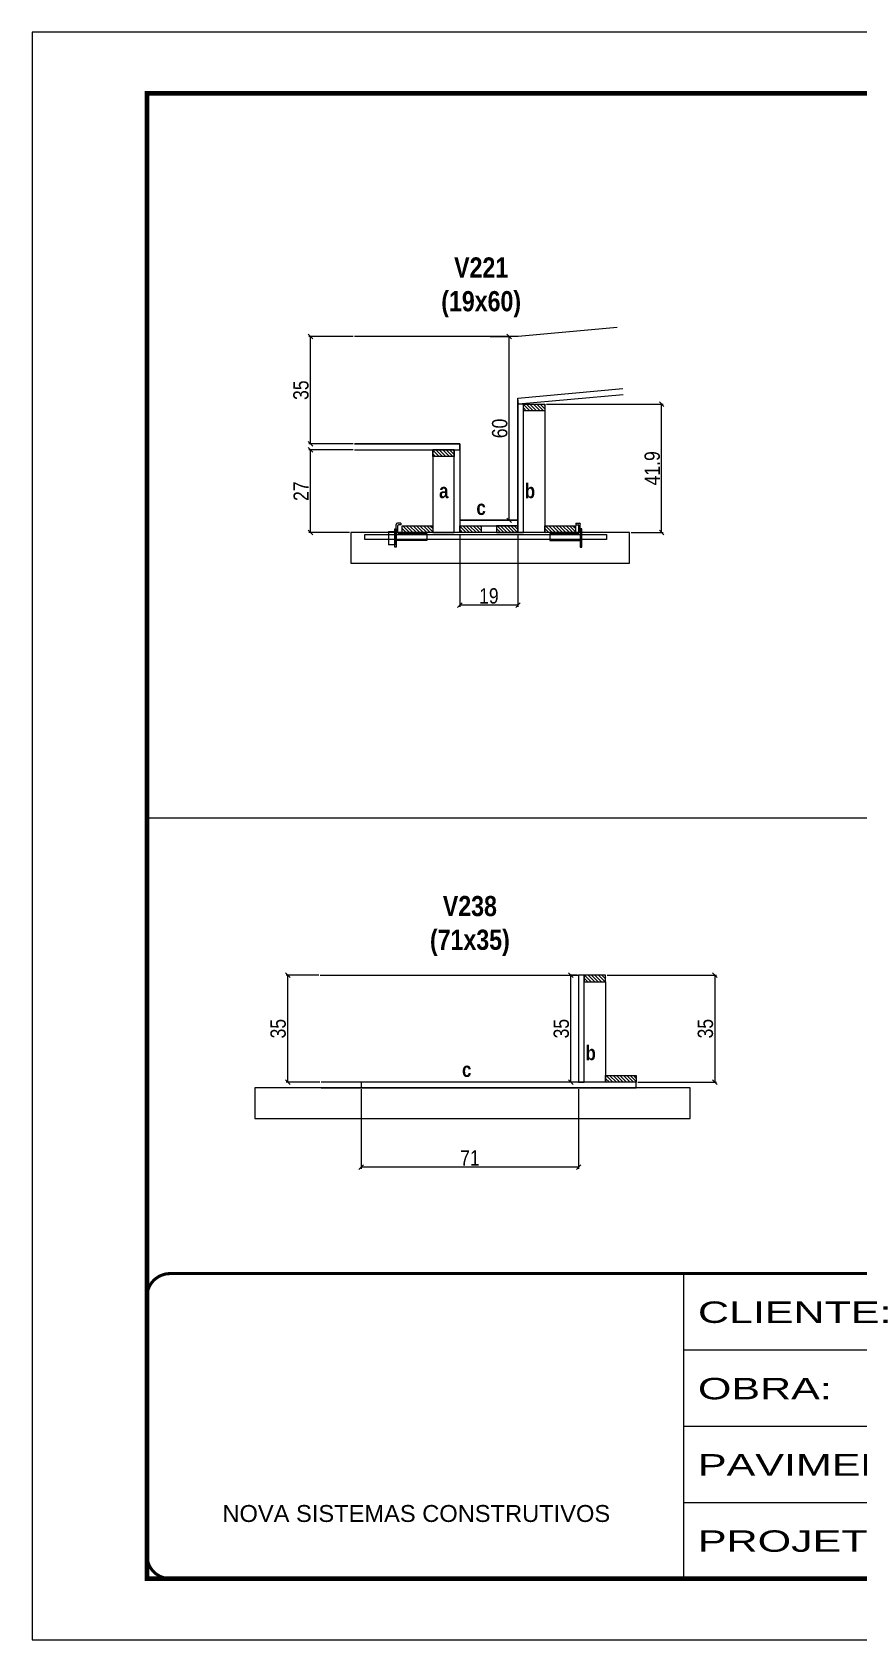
# Model space of a CAD drawing. Extents: x 3309 to 9590, y -2522 to 15424.
# Drawn here: x 3309 to 3849, y 10112 to 11162 of the extents above; entities that cross this region are included whole.
import ezdxf

# ---------------------------------------------------------------- set-up
doc = ezdxf.new("R2010")
doc.units = 0
doc.linetypes.add('CONTINUO', pattern=[0])
doc.linetypes.add('DASHED', pattern=[0.75, 0.5, -0.25])
for name, color, linetype in [('barrote', 251, 'Continuous'), ('COTA', 241, 'Continuous'), ('detalhes', 4, 'Continuous'), ('NOMENCLATURA', 7, 'Continuous'), ('Painéis', 200, 'Continuous'), ('presilha', 1, 'Continuous'), ('SARR_2.2x10', 60, 'Continuous'), ('SARR_2.2x7', 40, 'Continuous'), ('SARR_3.5x7', 81, 'Continuous')]:
    doc.layers.add(name, color=color, linetype=linetype)
for name, color, linetype, lineweight in [('CONCRETO', 251, 'Continuous', 25), ('Folhas', 255, 'Continuous', 9), ('SARRAFO DE PRESSAO', 251, 'DASHED', 9), ('SCO-___-LAJ', 2, 'Continuous', 0)]:
    doc.layers.add(name, color=color, linetype=linetype, lineweight=lineweight)
doc.styles.add('ARIAL', font='arial.ttf')
doc.styles.add('COTA TECNICA 2X', font='techl___.ttf', dxfattribs={"height": 10})
doc.styles.add('TECNICA', font='techb___.ttf', dxfattribs={"height": 10})
doc.styles.add('Tecnologia', font='')
doc.styles.get('Tecnologia').set_extended_font_data('Forgotten Futurist')
doc.dimstyles.new('SECAO', dxfattribs={"dimscale": 0.333333, "dimtxt": 5, "dimasz": 9, "dimexe": 3, "dimexo": 3, "dimgap": 3, "dimtad": 1, "dimdec": 1, "dimlfac": 0.5, "dimzin": 12, "dimdsep": 46, "dimtxsty": 'COTA TECNICA 2X', "dimblk1": 'OBLIQUE', "dimblk2": 'OBLIQUE', "dimsah": 1, "dimcen": 0.9, "dimclrd": 4, "dimclre": 4, "dimclrt": 240, "dimadec": 1, "dimazin": 3, "dimtfac": 1, "dimtdec": 1, "dimtmove": 0, "dimatfit": 3, "dimfxl": 1, "dimtolj": 1, "dimtzin": 12, "dimarcsym": 0})
pattern_1 = [(135, (36824.0918, -112676.838), (-1.122532015, -1.122532015), [])]

# ---------------------------------------------------------------- blocks, each defined once
blk = doc.blocks.new('9999999999')
at = {"color": 30, "linetype": 'CONTINUO'}
for p, q in [((98564.6, 34230.2), (98564.6, 34429.4)), ((98564.6, 34379.6), (99584, 34379.6)), ((98564.6, 34329.8), (99488, 34329.8)), ((98564.6, 34280), (99488, 34280))]:
    blk.add_line(p, q, dxfattribs=at)
at = {"color": 30, "linetype": 'CONTINUO', "const_width": 2}
blk.add_lwpolyline([(99584, 34230.2), (99584, 34414.4, 0.414214), (99569, 34429.4), (98229, 34429.4, 0.414214), (98214, 34414.4), (98214, 34245.2, 0.414214), (98229, 34230.2), (99584, 34230.2)], format="xyb", dxfattribs=at)
at = {"layer": 'Folhas'}
blk.add_lwpolyline([(98139, 34190.2), (99624, 34190.2), (99624, 35240.2), (98139, 35240.2)], close=True, dxfattribs=at)
at = {"layer": 'Folhas', "color": 30, "const_width": 3}
blk.add_lwpolyline([(98214, 34230.2), (99584, 34230.2), (99584, 35200.2), (98214, 35200.2)], close=True, dxfattribs=at)
at = {"color": 7, "linetype": 'Continuous', "ltscale": 5, "style": 'ARIAL'}
blk.add_text('NOVA SISTEMAS CONSTRUTIVOS', height=11.059, dxfattribs=at).set_placement((98263.2, 34267.2))
at = {"layer": 'Folhas', "color": 7, "style": 'Tecnologia', "width": 1.5}
for s, p in [('CLIENTE:', (98573.7, 34397.2)), ('OBRA:', (98573.7, 34347.3)), ('PAVIMENTO:', (98573.7, 34297.5)), ('PROJETO:', (98573.7, 34247.7))]:
    blk.add_text(s, height=14, dxfattribs=at).set_placement(p)
blk = doc.blocks.new('_Oblique')
at = {"color": 0, "linetype": 'ByBlock', "lineweight": -2}
blk.add_line((-0.5, -0.5), (0.5, 0.5), dxfattribs=at)
blk = doc.blocks.new('*D362')
at = {"layer": 'COTA', "color": 4, "lineweight": -2, "transparency": 16777216}
for p, q in [((3588.6, 10834.3), (3588.6, 10786.9)), ((3626.6, 10834.3), (3626.6, 10786.9)), ((3626.6, 10787.9), (3588.6, 10787.9))]:
    blk.add_line(p, q, dxfattribs=at)
at = {"layer": 'Defpoints', "color": 0, "transparency": 16777216}
for p in [(3588.6, 10835.3), (3626.6, 10835.3), (3588.6, 10787.9)]:
    blk.add_point(p, dxfattribs=at)
at = {"layer": 'COTA', "color": 4, "lineweight": -2, "transparency": 16777216, "xscale": 3, "yscale": 3, "zscale": 3, "rotation": 180}
blk.add_blockref('_Oblique', (3588.6, 10787.9), dxfattribs=at)
at = {"layer": 'COTA', "color": 4, "lineweight": -2, "transparency": 16777216, "xscale": 3, "yscale": 3, "zscale": 3}
blk.add_blockref('_Oblique', (3626.6, 10787.9), dxfattribs=at)
at = {"layer": 'COTA', "color": 240, "transparency": 16777216, "insert": (3607.6, 10793.9), "char_height": 10, "attachment_point": 5, "style": 'COTA TECNICA 2X'}
blk.add_mtext('\\A1;19', dxfattribs=at)
blk = doc.blocks.new('PRESILHA METÁLICA 1')
at = {"layer": 'presilha'}
for p, q in [((7.5, 10.6), (7.5, 19.9)), ((12, 21), (8.6, 21)), ((9, 11.6), (9, 18.9)), ((12, 19.5), (9.6, 19.5)), ((12, 21), (12, 19.5)), ((0, 13), (6, 13)), ((0, 13), (0, 0)), ((6, 0), (0, 0)), ((6, 15.5), (7.5, 15.5)), ((6, -2.5), (6, 15.5)), ((6, 13), (6, 0)), ((7.5, 15.5), (7.5, -2.5)), ((37.5, 4.1), (7.5, 4.1)), ((37.5, 11), (9.6, 11)), ((37.5, 11), (37.5, 4.1)), ((7.5, -2.5), (6, -2.5))]:
    blk.add_line(p, q, dxfattribs=at)
for centre, radius, start, end in [((8.6, 19.9), 1.14, 90, 180), ((9.6, 18.9), 0.57, 90, 180), ((9.6, 11.6), 0.57, 180, 270)]:
    blk.add_arc(centre, radius, start, end, dxfattribs=at)
blk = doc.blocks.new('PRESILHA METÁLICA 2')
at = {"layer": 'presilha'}
for p, q in [((-5.2, 23.5), (-5.2, 22)), ((-5.2, 23.5), (-1.9, 23.5)), ((-5.2, 22), (-2.8, 22)), ((-2.2, 14.1), (-2.2, 21.4)), ((0.8, 18), (-0.8, 18)), ((-0.8, 18), (-0.8, 0)), ((-0.8, 14.6), (-0.8, 22.4)), ((0.8, 0), (0.8, 18)), ((-30.8, 13.5), (-30.8, 6.6)), ((-30.8, 13.5), (-2.8, 13.5)), ((-30.8, 6.6), (-0.8, 6.6)), ((-0.8, 0), (0.8, 0))]:
    blk.add_line(p, q, dxfattribs=at)
for centre, radius, start, end in [((-2.8, 21.4), 0.57, 0, 90), ((-1.9, 22.4), 1.14, 0, 90), ((-2.8, 14.1), 0.57, 270, 0)]:
    blk.add_arc(centre, radius, start, end, dxfattribs=at)
blk = doc.blocks.new('*D363')
at = {"layer": 'COTA', "color": 4, "lineweight": -2, "transparency": 16777216}
for p, q in [((3518.9, 10889.3), (3490.1, 10889.3)), ((3491.1, 10835.3), (3491.1, 10889.3)), ((3516.5, 10835.3), (3490.1, 10835.3))]:
    blk.add_line(p, q, dxfattribs=at)
at = {"layer": 'Defpoints', "color": 0, "transparency": 16777216}
for p in [(3491.1, 10889.3), (3519.9, 10889.3), (3517.5, 10835.3)]:
    blk.add_point(p, dxfattribs=at)
at = {"layer": 'COTA', "color": 4, "lineweight": -2, "transparency": 16777216, "xscale": 3, "yscale": 3, "zscale": 3}
for p, rotation in [((3491.1, 10889.3), 90), ((3491.1, 10835.3), 270)]:
    blk.add_blockref('_Oblique', p, dxfattribs=dict(at, rotation=rotation))
at = {"layer": 'COTA', "color": 240, "transparency": 16777216, "insert": (3485, 10862.3), "char_height": 10, "attachment_point": 5, "rotation": 90, "style": 'COTA TECNICA 2X'}
blk.add_mtext('\\A1;27', dxfattribs=at)
blk = doc.blocks.new('*D364')
at = {"layer": 'COTA', "color": 4, "lineweight": -2, "transparency": 16777216}
for p, q in [((3518.9, 10963.3), (3490.1, 10963.3)), ((3491.1, 10893.3), (3491.1, 10963.3)), ((3518.9, 10893.3), (3490.1, 10893.3))]:
    blk.add_line(p, q, dxfattribs=at)
at = {"layer": 'Defpoints', "color": 0, "transparency": 16777216}
for p in [(3491.1, 10963.3), (3519.9, 10963.3), (3519.9, 10893.3)]:
    blk.add_point(p, dxfattribs=at)
at = {"layer": 'COTA', "color": 4, "lineweight": -2, "transparency": 16777216, "xscale": 3, "yscale": 3, "zscale": 3}
for p, rotation in [((3491.1, 10963.3), 90), ((3491.1, 10893.3), 270)]:
    blk.add_blockref('_Oblique', p, dxfattribs=dict(at, rotation=rotation))
at = {"layer": 'COTA', "color": 240, "transparency": 16777216, "insert": (3484.9, 10928.3), "char_height": 10, "attachment_point": 5, "rotation": 90, "style": 'COTA TECNICA 2X'}
blk.add_mtext('\\A1;35', dxfattribs=at)
blk = doc.blocks.new('*D365')
at = {"layer": 'COTA', "color": 4, "lineweight": -2, "transparency": 16777216}
for p, q in [((3645.2, 10919.2), (3721.4, 10919.2)), ((3720.4, 10835.3), (3720.4, 10919.2)), ((3700.4, 10835.3), (3721.4, 10835.3))]:
    blk.add_line(p, q, dxfattribs=at)
at = {"layer": 'Defpoints', "color": 0, "transparency": 16777216}
for p in [(3644.2, 10919.2), (3720.4, 10919.2), (3699.4, 10835.3)]:
    blk.add_point(p, dxfattribs=at)
at = {"layer": 'COTA', "color": 4, "lineweight": -2, "transparency": 16777216, "xscale": 3, "yscale": 3, "zscale": 3}
for p, rotation in [((3720.4, 10919.2), 90), ((3720.4, 10835.3), 270)]:
    blk.add_blockref('_Oblique', p, dxfattribs=dict(at, rotation=rotation))
at = {"layer": 'COTA', "color": 240, "transparency": 16777216, "insert": (3714.3, 10877.3), "char_height": 10, "attachment_point": 5, "rotation": 90, "style": 'COTA TECNICA 2X'}
blk.add_mtext('\\A1;41.9', dxfattribs=at)
blk = doc.blocks.new('*D366')
at = {"layer": 'COTA', "color": 4, "lineweight": -2, "transparency": 16777216}
for p, q in [((3608.5, 10963.3), (3621.8, 10963.3)), ((3620.8, 10843.3), (3620.8, 10963.3)), ((3608.6, 10843.3), (3621.8, 10843.3))]:
    blk.add_line(p, q, dxfattribs=at)
at = {"layer": 'Defpoints', "color": 0, "transparency": 16777216}
for p in [(3607.5, 10963.3), (3620.8, 10963.3), (3607.6, 10843.3)]:
    blk.add_point(p, dxfattribs=at)
at = {"layer": 'COTA', "color": 4, "lineweight": -2, "transparency": 16777216, "xscale": 3, "yscale": 3, "zscale": 3}
for p, rotation in [((3620.8, 10963.3), 90), ((3620.8, 10843.3), 270)]:
    blk.add_blockref('_Oblique', p, dxfattribs=dict(at, rotation=rotation))
at = {"layer": 'COTA', "color": 240, "transparency": 16777216, "insert": (3614.7, 10903.3), "char_height": 10, "attachment_point": 5, "rotation": 90, "style": 'COTA TECNICA 2X'}
blk.add_mtext('\\A1;60', dxfattribs=at)
blk = doc.blocks.new('*D430')
at = {"layer": 'COTA', "color": 4, "lineweight": -2, "transparency": 16777216}
for p, q in [((3524.2, 10471.7), (3524.2, 10419.8)), ((3666.2, 10471.7), (3666.2, 10419.8)), ((3666.2, 10420.8), (3524.2, 10420.8))]:
    blk.add_line(p, q, dxfattribs=at)
at = {"layer": 'Defpoints', "color": 0, "transparency": 16777216}
for p in [(3524.2, 10472.7), (3666.2, 10472.7), (3524.2, 10420.8)]:
    blk.add_point(p, dxfattribs=at)
at = {"layer": 'COTA', "color": 4, "lineweight": -2, "transparency": 16777216, "xscale": 3, "yscale": 3, "zscale": 3, "rotation": 180}
blk.add_blockref('_Oblique', (3524.2, 10420.8), dxfattribs=at)
at = {"layer": 'COTA', "color": 4, "lineweight": -2, "transparency": 16777216, "xscale": 3, "yscale": 3, "zscale": 3}
blk.add_blockref('_Oblique', (3666.2, 10420.8), dxfattribs=at)
at = {"layer": 'COTA', "color": 240, "transparency": 16777216, "insert": (3595.2, 10426.9), "char_height": 10, "attachment_point": 5, "style": 'COTA TECNICA 2X'}
blk.add_mtext('\\A1;71', dxfattribs=at)
blk = doc.blocks.new('*D431')
at = {"layer": 'COTA', "color": 4, "lineweight": -2, "transparency": 16777216}
for p, q in [((3684.8, 10546.3), (3756.2, 10546.3)), ((3755.2, 10546.3), (3755.2, 10476.3)), ((3704.8, 10476.3), (3756.2, 10476.3))]:
    blk.add_line(p, q, dxfattribs=at)
at = {"layer": 'Defpoints', "color": 0, "transparency": 16777216}
for p in [(3683.8, 10546.3), (3703.8, 10476.3, 0), (3755.2, 10476.3)]:
    blk.add_point(p, dxfattribs=at)
at = {"layer": 'COTA', "color": 4, "lineweight": -2, "transparency": 16777216, "xscale": 3, "yscale": 3, "zscale": 3}
for p, rotation in [((3755.2, 10546.3), 90), ((3755.2, 10476.3), 270)]:
    blk.add_blockref('_Oblique', p, dxfattribs=dict(at, rotation=rotation))
at = {"layer": 'COTA', "color": 240, "transparency": 16777216, "insert": (3749, 10511.3), "char_height": 10, "attachment_point": 5, "rotation": 90, "style": 'COTA TECNICA 2X'}
blk.add_mtext('\\A1;35', dxfattribs=at)
blk = doc.blocks.new('*D432')
at = {"layer": 'COTA', "color": 4, "lineweight": -2, "transparency": 16777216}
for p, q in [((3665.2, 10546.3), (3660.1, 10546.3)), ((3661.1, 10476.3), (3661.1, 10546.3)), ((3665.2, 10476.3), (3660.1, 10476.3))]:
    blk.add_line(p, q, dxfattribs=at)
at = {"layer": 'Defpoints', "color": 0, "transparency": 16777216}
for p in [(3661.1, 10546.3), (3666.2, 10546.3), (3666.2, 10476.3)]:
    blk.add_point(p, dxfattribs=at)
at = {"layer": 'COTA', "color": 4, "lineweight": -2, "transparency": 16777216, "xscale": 3, "yscale": 3, "zscale": 3}
for p, rotation in [((3661.1, 10546.3), 90), ((3661.1, 10476.3), 270)]:
    blk.add_blockref('_Oblique', p, dxfattribs=dict(at, rotation=rotation))
at = {"layer": 'COTA', "color": 240, "transparency": 16777216, "insert": (3654.9, 10511.3), "char_height": 10, "attachment_point": 5, "rotation": 90, "style": 'COTA TECNICA 2X'}
blk.add_mtext('\\A1;35', dxfattribs=at)
blk = doc.blocks.new('*D433')
at = {"layer": 'COTA', "color": 4, "lineweight": -2, "transparency": 16777216}
for p, q in [((3496.5, 10546.3), (3475.3, 10546.3)), ((3476.3, 10476.3), (3476.3, 10546.3)), ((3497.1, 10476.3), (3475.3, 10476.3))]:
    blk.add_line(p, q, dxfattribs=at)
at = {"layer": 'Defpoints', "color": 0, "transparency": 16777216}
for p in [(3476.3, 10546.3), (3497.5, 10546.3), (3498.1, 10476.3)]:
    blk.add_point(p, dxfattribs=at)
at = {"layer": 'COTA', "color": 4, "lineweight": -2, "transparency": 16777216, "xscale": 3, "yscale": 3, "zscale": 3}
for p, rotation in [((3476.3, 10546.3), 90), ((3476.3, 10476.3), 270)]:
    blk.add_blockref('_Oblique', p, dxfattribs=dict(at, rotation=rotation))
at = {"layer": 'COTA', "color": 240, "transparency": 16777216, "insert": (3470, 10511.3), "char_height": 10, "attachment_point": 5, "rotation": 90, "style": 'COTA TECNICA 2X'}
blk.add_mtext('\\A1;35', dxfattribs=at)

msp = doc.modelspace()

# ---------------------------------------------------------------- hatches: boundary and pattern name
at = {"layer": 'SARR_2.2x10'}
h = msp.add_hatch(dxfattribs=at)
h.set_pattern_fill('ANSI31', color=256, scale=0.5, angle=90)
h.set_pattern_definition([(135, (36744.4918, -112676.838), (-1.122532015, -1.122532015), [])])
h.paths.add_polyline_path([(3550.95, 10839.73), (3550.95, 10835.33), (3570.95, 10835.33), (3570.95, 10839.73)])
h = msp.add_hatch(dxfattribs=at)
h.set_pattern_fill('ANSI31', color=256, scale=0.5, angle=90)
h.set_pattern_definition([(135, (36837.6918, -112676.838), (-1.122532015, -1.122532015), [])])
h.paths.add_polyline_path([(3644.15, 10839.73), (3644.15, 10835.33), (3664.15, 10835.33), (3664.15, 10839.73)])
h = msp.add_hatch(dxfattribs=at)
h.set_pattern_fill('ANSI31', color=256, scale=0.5, angle=90)
h.set_pattern_definition([(135, (36877.3227, -113035.8784), (-1.122532015, -1.122532015), [])])
h.paths.add_polyline_path([(3683.78, 10480.69), (3683.78, 10476.29), (3703.78, 10476.29), (3703.78, 10480.69)])
at = {"layer": 'SARR_2.2x7'}
h = msp.add_hatch(dxfattribs=at)
h.set_pattern_fill('ANSI31', color=256, scale=0.5, angle=90)
h.set_pattern_definition([(135, (36865.6918, -112597.3828), (-1.122532015, -1.122532015), [])])
h.paths.add_polyline_path([(3644.15, 10914.79), (3644.15, 10919.19), (3630.15, 10919.19), (3630.15, 10914.79)])
h = msp.add_hatch(dxfattribs=at)
h.set_pattern_fill('ANSI31', color=256, scale=0.5, angle=90)
h.set_pattern_definition([(135, (36806.4918, -112627.2381), (-1.122532015, -1.122532015), [])])
h.paths.add_polyline_path([(3584.95, 10884.93), (3584.95, 10889.33), (3570.95, 10889.33), (3570.95, 10884.93)])
h = msp.add_hatch(dxfattribs=at)
h.set_pattern_fill('ANSI31', color=256, scale=0.5, angle=90)
h.set_pattern_definition(pattern_1)
h.paths.add_polyline_path([(3602.55, 10835.33), (3602.55, 10839.73), (3588.55, 10839.73), (3588.55, 10835.33)])
h = msp.add_hatch(dxfattribs=at)
h.set_pattern_fill('ANSI31', color=256, scale=0.5, angle=90)
h.set_pattern_definition(pattern_1)
h.paths.add_polyline_path([(3612.55, 10839.73), (3612.55, 10835.33), (3626.55, 10835.33), (3626.55, 10839.73)])
h = msp.add_hatch(dxfattribs=at)
h.set_pattern_fill('ANSI31', color=256, scale=0.5, angle=90)
h.set_pattern_definition([(135, (36798.1227, -112970.2784), (-1.122532015, -1.122532015), [])])
h.paths.add_polyline_path([(3669.78, 10546.29), (3669.78, 10541.89), (3683.78, 10541.89), (3683.78, 10546.29)])

# ---------------------------------------------------------------- linework, layer by layer
at = {"layer": 'barrote'}
for points in [[(3517.5, 10815.33), (3699.41, 10815.33), (3699.41, 10835.33), (3517.5, 10835.33)], [(3454.69, 10452.69), (3739.05, 10452.69), (3739.05, 10472.69), (3454.69, 10472.69)]]:
    msp.add_lwpolyline(points, close=True, dxfattribs=at)
at = {"layer": 'CONCRETO', "linetype": 'Continuous'}
msp.add_line((3497.49, 10546.29), (3666.18, 10546.29), dxfattribs=at)
for points in [[(3691.4, 10969.15), (3626.67, 10963.34), (3519.85, 10963.33)], [(3519.85, 10893.33), (3588.55, 10893.33), (3588.55, 10843.33), (3626.55, 10843.33), (3626.55, 10923.17), (3694.98, 10929.31)]]:
    msp.add_lwpolyline(points, dxfattribs=at)
at = {"layer": 'COTA'}
for p, q in [((3384.37, 10648.9), (4754.37, 10648.9)), ((3524.18, 10476.29), (3524.18, 10472.69))]:
    msp.add_line(p, q, dxfattribs=at)
at = {"layer": 'Painéis', "linetype": 'Continuous'}
for points in [[(3695.33, 10925.33), (3626.91, 10919.19), (3626.55, 10923.17), (3694.98, 10929.31)], [(3519.85, 10889.33), (3588.55, 10889.33), (3588.55, 10893.33), (3519.85, 10893.33)], [(3498.13, 10472.69), (3703.78, 10472.69), (3703.78, 10476.29), (3498.13, 10476.29)]]:
    msp.add_lwpolyline(points, dxfattribs=at)
for points in [[(3630.15, 10835.33), (3630.15, 10919.19), (3626.55, 10919.19), (3626.55, 10835.33)], [(3584.95, 10835.33), (3584.95, 10889.33), (3588.55, 10889.33), (3588.55, 10835.33)], [(3626.55, 10843.33), (3588.55, 10843.33), (3588.55, 10839.73), (3626.55, 10839.73)], [(3669.78, 10476.29), (3669.78, 10546.29), (3666.18, 10546.29), (3666.18, 10476.29)]]:
    msp.add_lwpolyline(points, close=True, dxfattribs=at)
at = {"layer": 'SARR_2.2x10'}
for points in [[(3550.95, 10839.73), (3570.95, 10839.73), (3570.95, 10835.33), (3550.95, 10835.33)], [(3644.15, 10839.73), (3664.15, 10839.73), (3664.15, 10835.33), (3644.15, 10835.33)], [(3683.78, 10480.69), (3703.78, 10480.69), (3703.78, 10476.29), (3683.78, 10476.29)]]:
    msp.add_lwpolyline(points, close=True, dxfattribs=at)
at = {"layer": 'SARR_2.2x7'}
for points in [[(3630.15, 10919.19), (3644.15, 10919.19), (3644.15, 10914.79), (3630.15, 10914.79)], [(3570.95, 10889.33), (3584.95, 10889.33), (3584.95, 10884.93), (3570.95, 10884.93)], [(3588.55, 10839.73), (3602.55, 10839.73), (3602.55, 10835.33), (3588.55, 10835.33)], [(3626.55, 10839.73), (3612.55, 10839.73), (3612.55, 10835.33), (3626.55, 10835.33)]]:
    msp.add_lwpolyline(points, close=True, dxfattribs=at)
at = {"layer": 'SARR_2.2x7', "elevation": 0}
msp.add_lwpolyline([(3683.78, 10546.29), (3669.78, 10546.29), (3669.78, 10541.89), (3683.78, 10541.89)], close=True, dxfattribs=at)
at = {"layer": 'SARR_3.5x7'}
for points in [[(3630.15, 10919.19), (3644.15, 10919.19), (3644.15, 10835.33), (3630.15, 10835.33)], [(3584.95, 10889.33), (3570.95, 10889.33), (3570.95, 10835.33), (3584.95, 10835.33)], [(3669.78, 10541.89), (3683.78, 10541.89), (3683.78, 10476.29), (3669.78, 10476.29)]]:
    msp.add_lwpolyline(points, close=True, dxfattribs=at)
at = {"layer": 'SCO-___-LAJ', "color": 1}
msp.add_lwpolyline([(3526.5, 10834), (3684.34, 10834), (3684.34, 10830.8), (3526.5, 10830.8)], close=True, dxfattribs=at)

# ---------------------------------------------------------------- block references
at = {"layer": 'presilha', "xscale": 0.6666666666666666, "yscale": 0.6666666666666666, "zscale": 0.6666666666666666}
for name, p in [('PRESILHA METÁLICA 1', (3542.09, 10827.36)), ('PRESILHA METÁLICA 2', (3667.83, 10825.7))]:
    msp.add_blockref(name, p, dxfattribs=at)
at = {"layer": 'SARRAFO DE PRESSAO', "color": 6, "linetype": 'ByBlock'}
msp.add_blockref('9999999999', (-94829.61, -24078.07), dxfattribs=at)

# ---------------------------------------------------------------- texts
at = {"layer": 'detalhes', "style": 'TECNICA'}
for s, p in [('b', (3631.05, 10857.76)), ('a', (3575.08, 10857.77)), ('c', (3599.45, 10846.8)), ('b', (3670.68, 10490.72)), ('c', (3590.05, 10479.76))]:
    msp.add_text(s, height=9.6, dxfattribs=at).set_placement(p)
at = {"layer": 'NOMENCLATURA', "char_height": 13.2, "attachment_point": 2, "style": 'TECNICA'}
for s, insert in [('V221\\P(19x60)', (3602.55, 11015.03)), ('V238\\P(71x35)', (3595.18, 10597.99))]:
    msp.add_mtext_dynamic_manual_height_columns(s, width=300.2766, gutter_width=1, heights=[0], dxfattribs=dict(at, insert=insert))

# ---------------------------------------------------------------- dimensions: what is measured, and where the dimension line sits
at = {"layer": 'COTA'}
for base, p1, p2, picture, middle in [((3491.08, 10963.33), (3519.85, 10893.33), (3519.85, 10963.33), '*D364', (3484.86, 10928.33)), ((3620.83, 10963.34), (3607.55, 10843.33), (3607.54, 10963.34), '*D366', (3614.73, 10903.34)), ((3720.42, 10919.19), (3699.41, 10835.33), (3644.15, 10919.19), '*D365', (3714.32, 10877.26)), ((3491.08, 10889.33), (3517.5, 10835.33), (3519.85, 10889.33), '*D363', (3485.01, 10862.33)), ((3476.27, 10546.29), (3498.13, 10476.29), (3497.49, 10546.29), '*D433', (3470.05, 10511.29)), ((3661.11, 10546.29), (3666.18, 10476.29), (3666.18, 10546.29), '*D432', (3654.89, 10511.29)), ((3755.23, 10476.29, 0), (3683.78, 10546.29), (3703.78, 10476.29), '*D431', (3749.01, 10511.29, 0))]:
    dim = msp.add_linear_dim(base=base, p1=p1, p2=p2, angle=90, dimstyle='SECAO', dxfattribs=at)
    dim.commit()
    dim.dimension.update_dxf_attribs({"geometry": picture, "text_midpoint": middle})
for base, p1, p2, picture, middle in [((3588.55, 10787.86), (3626.55, 10835.33), (3588.55, 10835.33), '*D362', (3607.55, 10787.86)), ((3524.18, 10420.82), (3666.18, 10472.69), (3524.18, 10472.69), '*D430', (3595.18, 10420.82))]:
    dim = msp.add_linear_dim(base=base, p1=p1, p2=p2, angle=180, dimstyle='SECAO', dxfattribs=at)
    dim.commit()
    dim.dimension.update_dxf_attribs({"geometry": picture, "text_midpoint": middle, "dimtype": 160})

doc.saveas('drawing.dxf')
